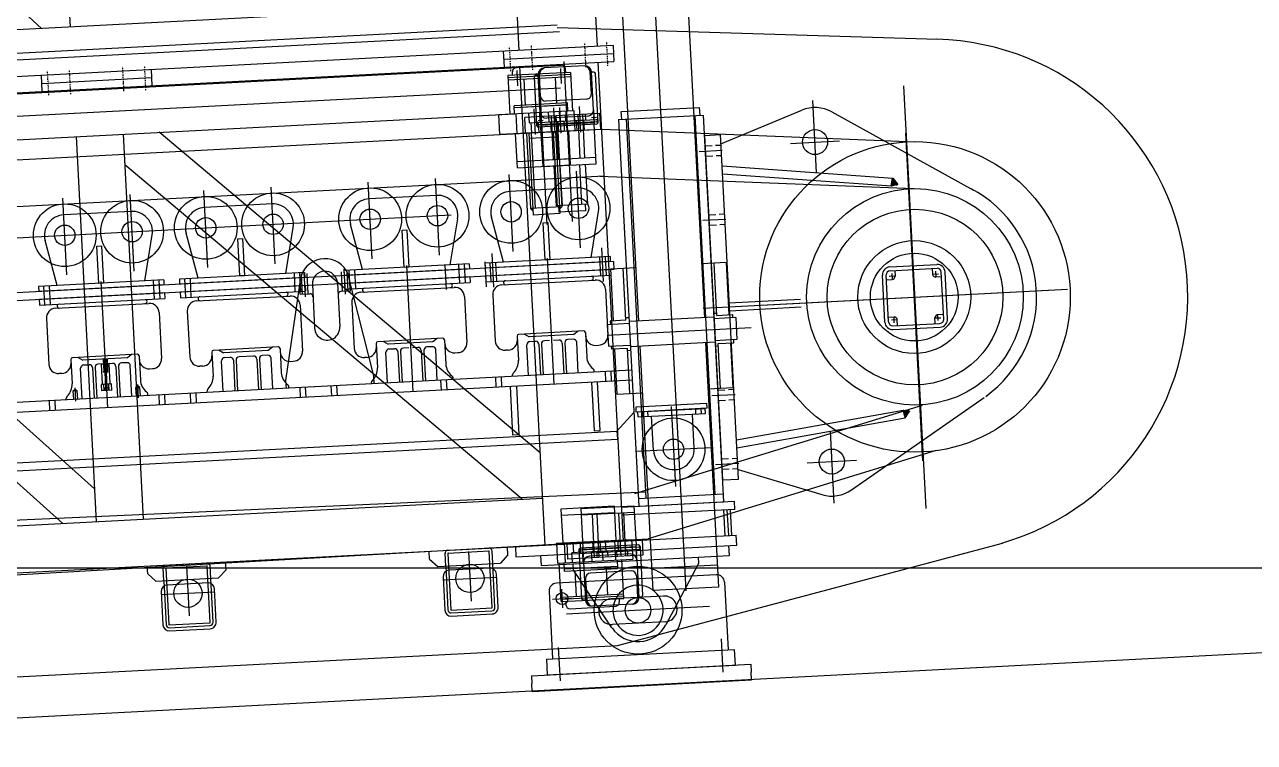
# Model space of a CAD drawing. Extents: x -114252 to 133381, y -28335 to 130380.
# Drawn here: x 39092 to 43013, y 8443 to 10732 of the extents above; entities that cross this region are included whole.
import ezdxf

# ---------------------------------------------------------------- set-up
doc = ezdxf.new("R2010")
doc.units = 0
doc.header["$LTSCALE"] = 3.5
doc.header["$MEASUREMENT"] = 0
doc.linetypes.add('DASHDOTX2', pattern=[2, 1, -0.5, 0, -0.5])
doc.linetypes.add('HIDDEN', pattern=[0.375, 0.25, -0.125])
doc.layers.get('0').update_dxf_attribs({"linetype": 'CONTINUOUS'})
for name, color, linetype in [('_REFERENCE', 253, 'CONTINUOUS'), ('piplayeq', 200, 'CONTINUOUS'), ('Seating-1', 42, 'CONTINUOUS')]:
    doc.layers.add(name, color=color, linetype=linetype)

# ---------------------------------------------------------------- blocks, each defined once
blk = doc.blocks.new('tensioner_profile')
h = blk.add_hatch()
h.set_pattern_fill('ANSI31', color=256, angle=90, style=0)
h.set_pattern_definition([(315, (46008.77152, 97792.84885), (0.08838834765, 0.08838834765), [])])
h.paths.add_polyline_path([(3228.2, -1056.6), (3212.9, -1034.8), (3212.8, -1034.8), (3207.1, -1059.1), (3207.3, -1059.2, -0.014497)])
for points in [[(2054.8, -1071.3), (2062.3, -1071.3), (2062.3, -1078.8)], [(2154.8, -1071.3), (2147.3, -1071.3), (2147.3, -1078.8)]]:
    blk.add_hatch(color=256).paths.add_polyline_path(points)
h = blk.add_hatch()
h.set_pattern_fill('ANSI31', color=256, angle=90, style=0)
h.set_pattern_definition([(45, (46008.77152, -100627.92572), (0.08838834765, -0.08838834765), [])])
h.paths.add_polyline_path([(3228.2, -1778.5), (3212.9, -1800.3), (3212.8, -1800.3), (3207.1, -1776), (3207.3, -1775.9, 0.014497)])
for p, q in [((2295, -566), (2295, 3972.8)), ((2045, -566), (2045, 3673.8)), ((620, -416), (620, 3498.4)), ((2485, 1823.7), (2485, -2314.6)), ((527.5, -416.4), (-630, 773.9)), ((2380, 151.9), (2380, -1448.1)), ((2590, 151.9), (2590, -1448.1)), ((-2045, -416), (2045, -416)), ((2170, -499.4), (3379.3, -600.5)), ((-2036.4, -512.2), (2177.1, -512.2)), ((-2036.4, -620.6), (2177.1, -620.6)), ((2045, -2146), (2045, -616.8)), ((2251.6, -626.2), (2121.6, -626.2)), ((2295, -2146), (2295, -616.8)), ((2004.8, -644.6), (2004.8, -768)), ((2204.8, -644.6), (2004.8, -644.6)), ((2204.8, -651.6), (2004.8, -651.6)), ((2204.8, -658.7), (2004.8, -658.7)), ((2019.8, -644.6), (2019.8, -633.3)), ((2034.8, -678.5), (2034.8, -630.2)), ((2054.8, -658.7), (2054.8, -741.3)), ((2089.1, -808.8), (2089.1, -652.6)), ((2101.6, -647.6), (2094.1, -647.6)), ((2101.6, -768.1), (2101.6, -646.2)), ((2105.6, -716.5), (2105.6, -646.2)), ((2154.8, -658.7), (2154.8, -741.3)), ((2174.8, -678.5), (2174.8, -630.2)), ((2189.8, -644.6), (2189.8, -633.3)), ((2204.8, -644.6), (2204.8, -768)), ((2267.6, -716.5), (2267.6, -646.2)), ((2271.6, -768.1), (2271.6, -646.2)), ((2279.1, -647.6), (2271.6, -647.6)), ((2284.1, -808.8), (2284.1, -652.6)), ((2019.8, -768), (2019.8, -741.3)), ((2189.8, -741.3), (2019.8, -741.3)), ((2104.8, -1124.9), (2104.8, -719.1)), ((2251.6, -732.5), (2121.6, -732.5)), ((2189.8, -768), (2189.8, -741.3)), ((3264, -2092.4), (3264, -742.7)), ((-2045, -766.8), (2020, -766.8)), ((-512.9, -766.8), (620, -1890.9)), ((620, -766.8), (620, -1996.6)), ((770, -766.8), (770, -1996)), ((2045, -1851.4), (885, -766.8)), ((1969.8, -831.1), (1969.8, -768)), ((2209.8, -768), (1969.8, -768)), ((2189.8, -747.8), (2019.8, -747.8)), ((2189.8, -748.2), (2019.8, -748.2)), ((2024.8, -831.1), (2024.8, -768)), ((2291.6, -780.8), (2051.6, -780.8)), ((2051.6, -831.2), (2051.6, -780.8)), ((2064.4, -768), (2064.4, -798)), ((2081.8, -754.9), (2081.8, -836.8)), ((2099.3, -768), (2099.3, -798)), ((2101.7, -768.1), (2101.7, -813.8)), ((2127.4, -768), (2127.4, -798)), ((2136.6, -919), (2136.6, -780.8)), ((2144.8, -754.9), (2144.8, -836.8)), ((2146.2, -780.8), (2146.2, -798.1)), ((2151.6, -919), (2151.6, -780.8)), ((2162.3, -768), (2162.3, -798)), ((2181.1, -780.8), (2181.1, -798.1)), ((2184.8, -831.1), (2184.8, -768)), ((2209.2, -780.8), (2209.2, -798.1)), ((2209.8, -831.1), (2209.8, -768)), ((2221.6, -919), (2221.6, -780.8)), ((2236.6, -919), (2236.6, -780.8)), ((2244.1, -780.8), (2244.1, -798.1)), ((2271.5, -768.1), (2271.5, -813.8)), ((2291.6, -831.2), (2291.6, -780.8)), ((2360, -802.5), (2360, -777.5)), ((2360, -777.5), (2610, -777.5)), ((2610, -802.5), (2610, -777.5)), ((2064.4, -798), (2099.3, -798)), ((2070.2, -798), (2070.2, -831.1)), ((2093.4, -798), (2093.4, -831.1)), ((2279.1, -799.7), (2094.1, -799.7)), ((2279.1, -806.7), (2094.1, -806.7)), ((2279.1, -813.8), (2094.1, -813.8)), ((2101.6, -939.6), (2101.6, -813.8)), ((2271.5, -808.8), (2101.7, -808.8)), ((2251.6, -786.6), (2121.6, -786.6)), ((2127.4, -798), (2162.3, -798)), ((2133.2, -798), (2133.2, -831.1)), ((2146.2, -798.1), (2181.1, -798.1)), ((2152, -798.1), (2152, -831.2)), ((2156.4, -798), (2156.4, -831.1)), ((2175.2, -798.1), (2175.2, -831.2)), ((2209.2, -798.1), (2244.1, -798.1)), ((2215, -798.1), (2215, -831.2)), ((2238.2, -798.1), (2238.2, -831.2)), ((2271.6, -939.6), (2271.6, -813.8)), ((2350, -802.5), (2350, -2037.5)), ((2350, -802.5), (2620, -802.5)), ((2375, -2012.5), (2375, -802.5)), ((2595, -2012.5), (2595, -802.5)), ((2620, -802.5), (2620, -2037.5)), ((2671.8, -897.5), (2934.9, -803.8)), ((3029.9, -814), (3467.8, -1086.4)), ((-2245.1, -831), (2294.6, -830.8)), ((2209.8, -831.1), (1969.8, -831.1)), ((2019.8, -939.5), (2019.8, -831.1)), ((2291.6, -831.2), (2051.6, -831.2)), ((2054.8, -831.1), (2054.8, -1071.3)), ((2062.3, -831.1), (2062.3, -1092.6)), ((2147.3, -848), (2062.3, -848)), ((2069.8, -831.1), (2069.8, -1071.3)), ((2139.8, -831.1), (2139.8, -1071.3)), ((2147.3, -831.1), (2147.3, -1092.6)), ((2154.8, -831.1), (2154.8, -1071.3)), ((2189.8, -939.5), (2189.8, -831.1)), ((2294.6, -830.8), (3292.1, -922.9)), ((-620, -871.8), (512.9, -1996)), ((1980, -1996), (770, -864.6)), ((2621.8, -867.5), (2671.8, -867.5)), ((2621.8, -1967.5), (2621.8, -867.5)), ((2671.8, -1967.5), (2671.8, -867.5)), ((2019.8, -919), (2189.8, -919)), ((2019.8, -939.5), (2189.8, -939.5)), ((2101.6, -919), (2271.6, -919)), ((2101.6, -939.6), (2271.6, -939.6)), ((2136.6, -939.6), (2136.6, -1066.8)), ((2155.6, -939.6), (2155.6, -1066.8)), ((2217.6, -939.6), (2217.6, -1066.8)), ((2236.6, -939.6), (2236.6, -1066.8)), ((782.5, -1205.1), (782.5, -960)), ((1232.5, -1205.1), (1232.5, -960)), ((1757.5, -1205.1), (1757.5, -960)), ((2207.5, -1205.1), (2207.5, -960)), ((2280.8, -979.7), (3278.3, -1071.8)), ((2671.8, -967.5), (3212.9, -1034.8)), ((2294.6, -980.4), (-2245.1, -980.6)), ((782.5, -1013.8), (567.5, -1013.8)), ((1232.5, -1013.8), (1017.5, -1013.8)), ((1757.5, -1013.8), (1542.5, -1013.8)), ((2207.5, -1013.8), (1992.5, -1013.8)), ((2671.8, -993.2), (3207.1, -1059.1)), ((3207.1, -1059.1), (3212.8, -1034.8)), ((3212.9, -1034.8), (3228.2, -1056.6)), ((535, -1237.8), (503.9, -1092.4)), ((815, -1237.8), (846.1, -1092.4)), ((985, -1237.8), (953.9, -1092.4)), ((1265, -1237.8), (1296.1, -1092.4)), ((1510, -1237.8), (1478.9, -1092.4)), ((1790, -1237.8), (1821.1, -1092.4)), ((1960, -1237.8), (1928.9, -1092.4)), ((2154.8, -1071.3), (2054.8, -1071.3)), ((2054.8, -1071.3), (2062.3, -1078.8)), ((2147.3, -1092.6), (2062.3, -1092.6)), ((2236.6, -1066.8), (2136.6, -1066.8)), ((2144.1, -1066.8), (2144.1, -1088.1)), ((2229.1, -1088.1), (2144.1, -1088.1)), ((2154.8, -1071.3), (2147.3, -1078.8)), ((2229.1, -1066.8), (2229.1, -1088.1)), ((2240, -1237.8), (2271.1, -1092.4)), ((1925, -1315.7), (1925, -1208.5)), ((2275, -1315.7), (2275, -1208.5)), ((2310, -1253.8), (-2310, -1253.8)), ((491, -1237.8), (491, -1297.3)), ((509, -1237.8), (509, -1297.3)), ((841, -1237.8), (841, -1297.3)), ((859, -1237.8), (859, -1297.3)), ((941, -1237.8), (941, -1297.3)), ((959, -1237.8), (959, -1297.3)), ((1247.5, -1578.1), (1312.9, -1247.8)), ((1291, -1237.8), (1291, -1297.3)), ((1309, -1237.8), (1309, -1297.3)), ((1314.5, -1306), (1314.5, -1241.1)), ((1323.5, -1314.9), (1323.5, -1236.6)), ((1332.5, -1306), (1332.5, -1241.1)), ((1442.5, -1304.2), (1442.5, -1241.1)), ((1451.5, -1313.1), (1451.5, -1233.9)), ((1460.5, -1304.2), (1460.5, -1241.1)), ((1527.5, -1578.1), (1462.1, -1247.8)), ((1466, -1237.8), (1466, -1297.3)), ((1484, -1237.8), (1484, -1297.3)), ((1773.5, -1314.9), (1773.5, -1236.6)), ((1816, -1237.8), (1816, -1297.3)), ((1834, -1237.8), (1834, -1297.3)), ((1901.5, -1313.1), (1901.5, -1233.9)), ((1916, -1237.8), (1916, -1297.3)), ((1934, -1237.8), (1934, -1297.3)), ((2266, -1237.8), (2266, -1297.3)), ((2284, -1237.8), (2284, -1297.3)), ((2310, -1253.8), (2310, -1279.2)), ((2310, -1279.2), (-2310, -1279.2)), ((475, -1278.3), (475, -1297.3)), ((475, -1278.3), (875, -1278.3)), ((875, -1278.3), (875, -1297.3)), ((925, -1278.3), (925, -1297.3)), ((925, -1278.3), (1325, -1278.3)), ((1307.5, -1306), (1307.5, -1279.2)), ((1325, -1278.3), (1325, -1297.3)), ((1347.5, -1276.7), (1347.5, -1416.7)), ((1427.5, -1276.7), (1427.5, -1416.7)), ((1450, -1278.3), (1450, -1297.3)), ((1450, -1278.3), (1850, -1278.3)), ((1467.5, -1304.2), (1467.5, -1279.2)), ((1850, -1278.3), (1850, -1297.3)), ((1900, -1278.3), (1900, -1297.3)), ((1900, -1278.3), (2300, -1278.3)), ((2300, -1276.6), (2380, -1276.6)), ((2300, -1443.1), (2300, -1276.6)), ((2340, -1443.1), (2340, -1276.6)), ((2670, -1276.6), (2590, -1276.6)), ((2630, -1443.1), (2630, -1276.6)), ((2670, -1443.1), (2670, -1276.6)), ((475, -1297.3), (875, -1297.3)), ((526, -1310), (824, -1310)), ((925, -1297.3), (1325, -1297.3)), ((976, -1310), (1274, -1310)), ((1307.5, -1306), (1337.5, -1306)), ((1467.5, -1304.2), (1437.5, -1304.2)), ((1450, -1297.3), (1850, -1297.3)), ((1501, -1310), (1799, -1310)), ((1900, -1297.3), (2300, -1297.3)), ((1951, -1310), (2249, -1310)), ((3189, -1317.5), (3339, -1317.5)), ((3189, -1329.5), (3339, -1329.5)), ((3204, -1329.5), (3204, -1347.5)), ((3324, -1329.5), (3324, -1347.5)), ((495, -1341), (495, -1487.3)), ((855, -1341), (855, -1487.3)), ((945, -1341), (945, -1487.3)), ((1305, -1341), (1305, -1487.3)), ((1470, -1341), (1470, -1487.3)), ((1830, -1341), (1830, -1487.3)), ((1920, -1341), (1920, -1487.3)), ((2280, -1341), (2280, -1487.3)), ((3164, -1492.5), (3164, -1342.5)), ((3176, -1492.5), (3176, -1342.5)), ((3176, -1357.5), (3194, -1357.5)), ((3202.6, -1347.5), (3185.5, -1347.5)), ((3194, -1339), (3194, -1356.1)), ((3325.5, -1347.5), (3342.6, -1347.5)), ((3334, -1339), (3334, -1356.1)), ((3352, -1357.5), (3334, -1357.5)), ((3352, -1492.5), (3352, -1342.5)), ((3364, -1492.5), (3364, -1342.5)), ((2671.8, -1405), (2899.5, -1405)), ((2340, -1443.1), (2290, -1443.1)), ((2290, -1443.1), (2290, -1453.1)), ((2350, -1435.6), (2340, -1435.6)), ((2620, -1448.1), (2350, -1448.1)), ((2620, -1435.6), (2630, -1435.6)), ((2630, -1443.1), (2680, -1443.1)), ((2671.8, -1430), (2899.5, -1430)), ((2680, -1443.1), (2680, -1453.1)), ((2794.7, -1417.5), (3731.1, -1417.5)), ((566, -1475.2), (566, -1552.9)), ((779, -1470.2), (571, -1470.2)), ((589.5, -1470.2), (603.7, -1479.8)), ((746.3, -1479.8), (603.7, -1479.8)), ((668.6, -1479.8), (668.6, -1519.5)), ((669.6, -1479.8), (669.6, -1520.5)), ((680.3, -1479.8), (680.3, -1520.5)), ((681.3, -1479.8), (681.3, -1519.5)), ((760.5, -1470.2), (746.3, -1479.8)), ((784, -1475.2), (784, -1552.9)), ((1016, -1475.2), (1016, -1552.9)), ((1229, -1470.2), (1021, -1470.2)), ((1039.5, -1470.2), (1053.7, -1479.8)), ((1196.3, -1479.8), (1053.7, -1479.8)), ((1210.5, -1470.2), (1196.3, -1479.8)), ((1234, -1475.2), (1234, -1552.9)), ((1541, -1475.2), (1541, -1552.9)), ((1754, -1470.2), (1546, -1470.2)), ((1564.5, -1470.2), (1578.7, -1479.8)), ((1721.3, -1479.8), (1578.7, -1479.8)), ((1735.5, -1470.2), (1721.3, -1479.8)), ((1759, -1475.2), (1759, -1552.9)), ((1991, -1475.2), (1991, -1552.9)), ((2204, -1470.2), (1996, -1470.2)), ((2014.5, -1470.2), (2028.7, -1479.8)), ((2171.3, -1479.8), (2028.7, -1479.8)), ((2185.5, -1470.2), (2171.3, -1479.8)), ((2209, -1475.2), (2209, -1552.9)), ((2737.3, -1488.1), (2277.7, -1488.1)), ((2280, -1453.1), (2280, -1523.1)), ((2280, -1453.1), (2350, -1453.1)), ((2690, -1453.1), (2620, -1453.1)), ((2690, -1453.1), (2690, -1523.1)), ((3176, -1477.5), (3194, -1477.5)), ((3202.6, -1487.5), (3185.5, -1487.5)), ((3194, -1496.1), (3194, -1479)), ((3204, -1505.5), (3204, -1487.5)), ((3324, -1505.5), (3324, -1487.5)), ((3325.5, -1487.5), (3342.6, -1487.5)), ((3352, -1477.5), (3334, -1477.5)), ((3334, -1496.1), (3334, -1479)), ((535, -1518.3), (526, -1518.3)), ((595.6, -1603.1), (595.6, -1505.1)), ((605.6, -1495.1), (623.4, -1495.1)), ((633.4, -1505.1), (633.4, -1603.1)), ((641.9, -1505.1), (641.9, -1603.1)), ((698.1, -1495.1), (651.9, -1495.1)), ((664.5, -1495.1), (662.5, -1497.1)), ((662.5, -1558.1), (662.5, -1497.1)), ((687.5, -1497.1), (662.5, -1497.1)), ((681.5, -1519.1), (668.5, -1519.1)), ((668.5, -1522.1), (668.5, -1519.1)), ((681.5, -1522.1), (668.5, -1522.1)), ((669.6, -1520.5), (668.6, -1519.5)), ((681.3, -1519.5), (668.6, -1519.5)), ((680.3, -1520.5), (669.6, -1520.5)), ((670.1, -1495.1), (670.1, -1519.1)), ((673, -1572.1), (673, -1522.1)), ((675, -1577.3), (675, -1490.1)), ((677, -1572.1), (677, -1522.1)), ((679.8, -1495.1), (679.8, -1519.1)), ((681.3, -1519.5), (680.3, -1520.5)), ((681.5, -1522.1), (681.5, -1519.1)), ((687.5, -1497.1), (685.5, -1495.1)), ((687.5, -1558.1), (687.5, -1497.1)), ((708.1, -1505.1), (708.1, -1603.1)), ((716.6, -1505.1), (716.6, -1603.1)), ((744.4, -1495.1), (726.6, -1495.1)), ((754.4, -1603.1), (754.4, -1505.1)), ((815, -1518.3), (824, -1518.3)), ((985, -1518.3), (976, -1518.3)), ((1045.6, -1603.1), (1045.6, -1505.1)), ((1055.6, -1495.1), (1073.4, -1495.1)), ((1083.4, -1505.1), (1083.4, -1603.1)), ((1091.9, -1505.1), (1091.9, -1603.1)), ((1148.1, -1495.1), (1101.9, -1495.1)), ((1158.1, -1505.1), (1158.1, -1603.1)), ((1166.6, -1505.1), (1166.6, -1603.1)), ((1194.4, -1495.1), (1176.6, -1495.1)), ((1204.4, -1603.1), (1204.4, -1505.1)), ((1265, -1518.3), (1274, -1518.3)), ((1510, -1518.3), (1501, -1518.3)), ((1570.6, -1603.1), (1570.6, -1505.1)), ((1580.6, -1495.1), (1598.4, -1495.1)), ((1608.4, -1505.1), (1608.4, -1603.1)), ((1616.9, -1505.1), (1616.9, -1603.1)), ((1643.6, -1495.1), (1626.9, -1495.1)), ((1673.1, -1495.1), (1656.3, -1495.1)), ((1683.1, -1505.1), (1683.1, -1603.1)), ((1691.6, -1505.1), (1691.6, -1603.1)), ((1719.4, -1495.1), (1701.6, -1495.1)), ((1729.4, -1603.1), (1729.4, -1505.1)), ((1790, -1518.3), (1799, -1518.3)), ((1960, -1518.3), (1951, -1518.3)), ((2020.6, -1603.1), (2020.6, -1505.1)), ((2030.6, -1495.1), (2048.4, -1495.1)), ((2058.4, -1505.1), (2058.4, -1603.1)), ((2066.9, -1505.1), (2066.9, -1603.1)), ((2093.6, -1495.1), (2076.9, -1495.1)), ((2123.1, -1495.1), (2106.3, -1495.1)), ((2133.1, -1505.1), (2133.1, -1603.1)), ((2141.6, -1505.1), (2141.6, -1603.1)), ((2169.4, -1495.1), (2151.6, -1495.1)), ((2179.4, -1603.1), (2179.4, -1505.1)), ((2240, -1518.3), (2249, -1518.3)), ((2280, -1523.1), (2350, -1523.1)), ((2290, -1533.1), (2290, -1523.1)), ((2620, -1528.1), (2350, -1528.1)), ((2380, -1528.1), (2380, -2308.1)), ((2590, -1528.1), (2590, -2308.1)), ((2690, -1523.1), (2620, -1523.1)), ((2680, -1533.1), (2680, -1523.1)), ((3189, -1505.5), (3339, -1505.5)), ((3189, -1517.5), (3339, -1517.5)), ((574.9, -1609.2), (574.9, -1566.8)), ((691, -1560.1), (659, -1560.1)), ((659, -1580.1), (659, -1560.1)), ((667, -1580.1), (667, -1560.1)), ((683, -1580.1), (683, -1560.1)), ((691, -1580.1), (691, -1560.1)), ((775.1, -1609.2), (775.1, -1566.8)), ((2340, -1533.1), (2290, -1533.1)), ((2300, -1676.6), (2300, -1533.1)), ((2340, -1676.6), (2340, -1533.1)), ((2350, -1540.6), (2340, -1540.6)), ((2620, -1540.6), (2630, -1540.6)), ((2630, -1533.1), (2680, -1533.1)), ((2630, -1676.6), (2630, -1533.1)), ((2670, -1676.6), (2670, -1533.1)), ((2350, -1603.1), (-2350, -1603.1)), ((544.8, -1603.1), (544.8, -1598)), ((568.5, -1576.1), (574.9, -1571)), ((581.2, -1576.1), (568.5, -1576.1)), ((568.5, -1603.1), (568.5, -1576.1)), ((574.9, -1571), (581.2, -1576.1)), ((581.2, -1603.1), (581.2, -1576.1)), ((691, -1580.1), (659, -1580.1)), ((669.8, -1572.1), (668.6, -1580.1)), ((670.6, -1572.1), (669.5, -1580.1)), ((680.2, -1572.1), (669.8, -1572.1)), ((679.4, -1572.1), (680.5, -1580.1)), ((680.2, -1572.1), (681.3, -1580.1)), ((775.1, -1571), (768.8, -1576.1)), ((768.8, -1576.1), (781.5, -1576.1)), ((768.8, -1603.1), (768.8, -1576.1)), ((781.5, -1576.1), (775.1, -1571)), ((781.5, -1603.1), (781.5, -1576.1)), ((805.2, -1603.1), (805.2, -1598)), ((994.8, -1603.1), (994.8, -1598)), ((1247.5, -1603.1), (1247.5, -1578.1)), ((1255.2, -1603.1), (1255.2, -1598)), ((1519.8, -1603.1), (1519.8, -1598)), ((1527.5, -1603.1), (1527.5, -1578.1)), ((1780.2, -1603.1), (1780.2, -1598)), ((1969.8, -1603.1), (1969.8, -1598)), ((2230.2, -1603.1), (2230.2, -1598)), ((2350, -1634.8), (-2350, -1634.8)), ((2300, -1676.6), (2380, -1676.6)), ((2670, -1676.6), (2590, -1676.6)), ((2350, -1738.1), (2292.9, -1795.2)), ((3269.3, -1763.9), (2337.9, -1997.3)), ((2376.2, -1737.1), (2376.2, -1753.1)), ((2393.7, -1737.1), (2393.7, -1753.1)), ((2546.2, -1737.1), (2546.2, -1753.1)), ((2563.7, -1737.1), (2563.7, -1753.1)), ((3029.9, -2021), (3467.8, -1748.7)), ((-2292.9, -1795.2), (2292.9, -1795.2)), ((2292.9, -1795.2), (2292.9, -1820.6)), ((2671.8, -1841.9), (3207.1, -1776)), ((2671.8, -1867.5), (3212.9, -1800.3)), ((3207.1, -1775.9), (3212.8, -1800.3)), ((3212.9, -1800.3), (3228.2, -1778.5)), ((-2292.9, -1820.6), (2292.9, -1820.6)), ((3305.7, -1909.8), (2374.4, -2143.2)), ((-2594.4, -1954.3), (2375.5, -1992.8)), ((2671.8, -1937.5), (2934.9, -2031.3)), ((-2045, -1996), (2045, -1996)), ((2621.8, -1967.5), (2671.8, -1967.5)), ((2271.5, -2033.5), (2101.5, -2033.5)), ((2101.5, -2033.5), (2101.5, -2141.9)), ((2164.5, -2035.2), (2164.5, -2160.9)), ((2164.5, -2035.2), (2334.5, -2035.2)), ((2271.5, -2033.5), (2271.5, -2141.9)), ((2655, -2038.3), (2295, -2038.3)), ((2334.5, -2035.2), (2334.5, -2160.9)), ((2350, -2012.5), (2620, -2012.5)), ((2350, -2037.5), (2620, -2037.5)), ((2655, -2063.7), (2655, -2038.3)), ((2271.5, -2054.1), (2101.5, -2054.1)), ((2164.5, -2055.8), (2334.5, -2055.8)), ((2199.5, -2055.8), (2199.5, -2194)), ((2214.5, -2055.8), (2214.5, -2194)), ((2284.5, -2055.8), (2284.5, -2194)), ((2655, -2063.7), (2295, -2063.7)), ((2299.5, -2055.8), (2299.5, -2194)), ((2620, -2047.5), (2620, -2047.5)), ((2630, -2063.7), (2630, -2146)), ((2640, -2063.7), (2640, -2146)), ((-2615.6, -2146), (2655, -2146)), ((-2170, -2163.2), (2374.4, -2143.2)), ((775, -2171), (775, -2146)), ((900, -2153.4), (900, -2311.6)), ((1025, -2171), (1025, -2146)), ((1675, -2171), (1675, -2146)), ((1800, -2153.4), (1800, -2311.6)), ((1925, -2171), (1925, -2146)), ((2081.5, -2141.9), (2081.5, -2205)), ((2081.5, -2141.9), (2321.5, -2141.9)), ((2106.5, -2141.9), (2106.5, -2205)), ((2354.5, -2143.6), (2114.5, -2143.6)), ((2114.5, -2143.6), (2114.5, -2194)), ((2134.9, -2175), (2134.9, -2141.9)), ((2158, -2175), (2158, -2141.9)), ((2197.9, -2175), (2197.9, -2141.9)), ((2215, -2176.7), (2215, -2143.6)), ((2221, -2175), (2221, -2141.9)), ((2238.1, -2176.7), (2238.1, -2143.6)), ((2266.5, -2141.9), (2266.5, -2205)), ((2278, -2176.7), (2278, -2143.6)), ((2301.1, -2176.7), (2301.1, -2143.6)), ((2321.5, -2141.9), (2321.5, -2205)), ((2354.5, -2143.6), (2354.5, -2194)), ((775, -2171), (800, -2196)), ((1025, -2171), (1000, -2196)), ((1675, -2171), (1700, -2196)), ((1925, -2171), (1900, -2196)), ((2030, -2209.7), (2030, -2177.8)), ((2354.5, -2194), (2114.5, -2194)), ((2163.9, -2175), (2129, -2175)), ((2129, -2205), (2129, -2175)), ((2152, -2165.9), (2152, -2322.1)), ((2342, -2160.9), (2157, -2160.9)), ((2342, -2168), (2157, -2168)), ((2342, -2175.1), (2157, -2175.1)), ((2163.9, -2205), (2163.9, -2175)), ((2164.6, -2206.7), (2164.6, -2160.9)), ((2334.5, -2166), (2164.6, -2166)), ((2314.5, -2188.2), (2184.5, -2188.2)), ((2226.9, -2175), (2192, -2175)), ((2192, -2205), (2192, -2175)), ((2209.1, -2176.7), (2244, -2176.7)), ((2209.1, -2194), (2209.1, -2176.7)), ((2226.9, -2205), (2226.9, -2175)), ((2244, -2194), (2244, -2176.7)), ((2272.1, -2176.7), (2307, -2176.7)), ((2272.1, -2194), (2272.1, -2176.7)), ((2307, -2194), (2307, -2176.7)), ((2334.5, -2206.7), (2334.5, -2160.9)), ((2347, -2165.9), (2347, -2322.1)), ((2630, -2209.7), (2630, -2177.8)), ((800, -2196), (1000, -2196)), ((815, -2229.8), (815, -2336)), ((965, -2209.8), (835, -2209.8)), ((985, -2336), (985, -2229.8)), ((1700, -2196), (1900, -2196)), ((1715, -2229.8), (1715, -2336)), ((1865, -2209.8), (1735, -2209.8)), ((1885, -2336), (1885, -2229.8)), ((2030, -2209.7), (2630, -2209.7)), ((2081.5, -2205), (2321.5, -2205)), ((2086.5, -2328.5), (2086.5, -2205)), ((2101.5, -2205), (2101.5, -2231.8)), ((2101.5, -2224.8), (2271.5, -2224.8)), ((2101.5, -2231.8), (2271.5, -2231.8)), ((2130, -2209.7), (2130, -2229.7)), ((2130, -2229.7), (2153.4, -2268.8)), ((2136.5, -2314.3), (2136.5, -2231.8)), ((2164.5, -2206.7), (2164.5, -2328.5)), ((2236.5, -2314.3), (2236.5, -2231.8)), ((2258.8, -2477), (3501.6, -2215.8)), ((2271.5, -2205), (2271.5, -2231.8)), ((2286.5, -2328.5), (2286.5, -2205)), ((2334.5, -2206.7), (2334.5, -2328.5)), ((2530, -2229.7), (2506.6, -2268.8)), ((2530, -2209.7), (2530, -2229.7)), ((814, -2239.4), (986, -2239.4)), ((1714, -2239.4), (1886, -2239.4)), ((2585, -2268.8), (2075, -2268.8)), ((2168.5, -2258.3), (2168.5, -2328.5)), ((2314.5, -2242.3), (2184.5, -2242.3)), ((2330.5, -2258.3), (2330.5, -2328.5)), ((2590, -2238.1), (2380, -2238.1)), ((2050, -2293.8), (2050, -2509.6)), ((2590, -2308.1), (2380, -2308.1)), ((2610, -2293.8), (2610, -2509.6)), ((2086.5, -2314.3), (2286.5, -2314.3)), ((2286.5, -2321.4), (2086.5, -2321.4)), ((2086.5, -2328.5), (2286.5, -2328.5)), ((2101.5, -2328.5), (2101.5, -2339.7)), ((2114.2, -2352.4), (2258.8, -2352.4)), ((2164.5, -2327.1), (2157, -2327.1)), ((2314.5, -2348.5), (2184.5, -2348.5)), ((2414, -2327.8), (2246, -2327.8)), ((2271.5, -2328.5), (2271.5, -2339.7)), ((2342, -2327.1), (2334.5, -2327.1)), ((835, -2356), (965, -2356)), ((1735, -2356), (1865, -2356)), ((2414, -2409.8), (2246, -2409.8)), ((-2138, -2477), (2258.8, -2477)), ((2030, -2509.6), (2030, -2559.6)), ((2030, -2509.6), (2630, -2509.6)), ((2630, -2509.6), (2630, -2559.6)), ((2030, -2559.6), (2630, -2559.6))]:
    blk.add_line(p, q)
at = {"ltscale": 0.5}
for p, q in [((-2170, -491), (2170, -491)), ((2186.6, -1120.3), (2186.6, -608.8)), ((-2170, -691.8), (2170, -691.8)), ((2163.6, -755), (2163.6, -836.9)), ((2226.6, -755), (2226.6, -836.9)), ((2093.7, -792.6), (2109.5, -792.6)), ((2101.6, -798.6), (2101.6, -786.6)), ((2279.5, -792.6), (2263.7, -792.6)), ((2271.6, -798.6), (2271.6, -786.6)), ((675, -1232.3), (675, -1635.5)), ((1650, -1232.3), (1650, -1635.5)), ((2100, -1232.3), (2100, -1635.5)), ((2164.5, -2176.1), (2164.5, -2188.2)), ((2334.5, -2176.1), (2334.5, -2188.2))]:
    blk.add_line(p, q, dxfattribs=at)
at = {"linetype": 'DASHDOTX2'}
for p, q in [((540, -630.4), (540, -552.3)), ((610, -630.4), (610, -552.3)), ((780, -630.4), (780, -552.3)), ((850, -630.4), (850, -552.3)), ((2015, -630.4), (2015, -552.3)), ((2085, -630.4), (2085, -552.3)), ((2255, -630.4), (2255, -552.3)), ((2325, -630.4), (2325, -552.3))]:
    blk.add_line(p, q, dxfattribs=at)
at = {"ltscale": 10}
for p, q in [((2971.8, -1004.6), (2971.8, -774.5)), ((3261.8, -1940.5), (3261.8, -894.6)), ((2600.9, -917.5), (2675, -917.5)), ((2893.4, -907.4), (3050.2, -907.4)), ((2600.9, -1137.5), (2675, -1137.5)), ((2587.8, -1417.5), (3750.7, -1417.5)), ((2600.9, -1697.5), (2675, -1697.5)), ((2971.8, -1830.5), (2971.8, -2060.6)), ((2600.9, -1917.5), (2675, -1917.5)), ((2893.4, -1927.6), (3050.2, -1927.6)), ((825, -2196), (825, -2155)), ((834, -2156), (834, -2196)), ((835, -2155), (965, -2155)), ((966, -2196), (966, -2156)), ((975, -2196), (975, -2156)), ((1725, -2196), (1725, -2155)), ((1734, -2156), (1734, -2196)), ((1735, -2155), (1865, -2155)), ((1866, -2196), (1866, -2156)), ((1875, -2196), (1875, -2156)), ((2244.2, -2420.2), (2153.4, -2268.8)), ((2506.6, -2268.8), (2415.8, -2420.2))]:
    blk.add_line(p, q, dxfattribs=at)
at = {"linetype": 'HIDDEN', "ltscale": 25}
for p, q in [((2621.8, -901), (2671.8, -901)), ((2621.8, -934), (2671.8, -934)), ((2621.8, -1121), (2671.8, -1121)), ((2621.8, -1154), (2671.8, -1154)), ((2621.8, -1681), (2671.8, -1681)), ((2621.8, -1714), (2671.8, -1714)), ((2621.8, -1901), (2671.8, -1901)), ((2621.8, -1934), (2671.8, -1934))]:
    blk.add_line(p, q, dxfattribs=at)
at = {"ltscale": 0.3}
for p, q in [((567.5, -1205.1), (567.5, -960)), ((1017.5, -1205.1), (1017.5, -960)), ((1542.5, -1205.1), (1542.5, -960)), ((1992.5, -1205.1), (1992.5, -960)), ((-1801.3, -1078.8), (1801.3, -1078.8)), ((2470, -1724.9), (2470, -1980.9)), ((2351.2, -1862.1), (2588.8, -1862.1))]:
    blk.add_line(p, q, dxfattribs=at)
at = {"linetype": 'Continuous'}
for p, q in [((875, -1237.8), (475, -1237.8)), ((475, -1237.8), (475, -1253.8)), ((875, -1253.8), (475, -1253.8)), ((875, -1237.8), (875, -1253.8)), ((1325, -1237.8), (925, -1237.8)), ((925, -1237.8), (925, -1253.8)), ((1325, -1253.8), (925, -1253.8)), ((1325, -1237.8), (1325, -1253.8)), ((1850, -1237.8), (1450, -1237.8)), ((1450, -1237.8), (1450, -1253.8)), ((1850, -1253.8), (1450, -1253.8)), ((1850, -1237.8), (1850, -1253.8)), ((2300, -1237.8), (1900, -1237.8)), ((1900, -1237.8), (1900, -1253.8)), ((2300, -1253.8), (1900, -1253.8)), ((2300, -1237.8), (2300, -1253.8)), ((2362.5, -1753.1), (2362.5, -1737.1)), ((2362.5, -1737.1), (2577.5, -1737.1)), ((2362.5, -1753.1), (2577.5, -1753.1)), ((2405.8, -1862.1), (2405.8, -1753.1)), ((2535.8, -1862.1), (2535.8, -1753.1)), ((2577.5, -1753.1), (2577.5, -1737.1))]:
    blk.add_line(p, q, dxfattribs=at)
at = {"ltscale": 3}
for p, q in [((673, -1479.8), (673, -1520.5)), ((677, -1479.8), (677, -1520.5)), ((491, -1634.8), (491, -1603.1)), ((509, -1634.8), (509, -1603.1)), ((841, -1634.8), (841, -1603.1)), ((859, -1634.8), (859, -1603.1)), ((941, -1634.8), (941, -1603.1)), ((959, -1634.8), (959, -1603.1)), ((1291, -1634.8), (1291, -1603.1)), ((1309, -1634.8), (1309, -1603.1)), ((1391, -1634.8), (1391, -1603.1)), ((1409, -1634.8), (1409, -1603.1)), ((1741, -1634.8), (1741, -1603.1)), ((1759, -1634.8), (1759, -1603.1)), ((1916, -1634.8), (1916, -1603.1)), ((1934, -1634.8), (1934, -1603.1)), ((2266, -1634.8), (2266, -1603.1)), ((2284, -1634.8), (2284, -1603.1)), ((2090, -2288.8), (2090, -2348.7)), ((2060, -2318.8), (2120, -2318.8)), ((2558.5, -2368.8), (2101.5, -2368.8)), ((2070, -2473.8), (2070, -2580.1)), ((2590, -2473.8), (2590, -2580.1))]:
    blk.add_line(p, q, dxfattribs=at)
at = {"ltscale": 15}
for p, q in [((2619.6, -2146), (2619.6, -2063.7)), ((835, -2146), (965, -2146)), ((1735, -2146), (1865, -2146))]:
    blk.add_line(p, q, dxfattribs=at)
for points in [[(2345, -566), (-2345, -566)], [(-2345, -566), (-2345, -616.8), (2345, -616.8)], [(520, -616.8), (520, -566)], [(870, -566), (870, -616.8)], [(1995, -616.8), (1995, -566)], [(2345, -566), (2345, -616.8)], [(520, -591.4), (870, -591.4)], [(1995, -591.4), (2345, -591.4)], [(1980, -1634.8), (1980, -1789.8), (1960.9, -1789.8), (1960.9, -1634.8)], [(2220, -1634.8), (2220, -1789.8), (2239.1, -1789.8), (2239.1, -1634.8)], [(1950, -2146), (1950, -2177.8), (2655, -2177.8), (2655, -2146)]]:
    blk.add_lwpolyline(points)
for points in [[(682.5, -1237.8), (667.5, -1237.8), (667.5, -1118.8), (682.5, -1118.8)], [(1132.5, -1237.8), (1117.5, -1237.8), (1117.5, -1118.8), (1132.5, -1118.8)], [(1657.5, -1237.8), (1642.5, -1237.8), (1642.5, -1118.8), (1657.5, -1118.8)], [(2107.5, -1237.8), (2092.5, -1237.8), (2092.5, -1118.8), (2107.5, -1118.8)], [(2357.5, -1721.1), (2582.5, -1721.1), (2582.5, -1737.1), (2357.5, -1737.1)]]:
    blk.add_lwpolyline(points, close=True)
for points in [[(825, -2196), (825, -2336, 0.414214), (835, -2346), (965, -2346, 0.414214), (975, -2336), (975, -2196)], [(834, -2196), (834, -2336, 0.414214), (835, -2337), (965, -2337, 0.414214), (966, -2336), (966, -2196)], [(1725, -2196), (1725, -2336, 0.414214), (1735, -2346), (1865, -2346, 0.414214), (1875, -2336), (1875, -2196)], [(1734, -2196), (1734, -2336, 0.414214), (1735, -2337), (1865, -2337, 0.414214), (1866, -2336), (1866, -2196)]]:
    blk.add_lwpolyline(points, format="xyb")
for centre, radius in [((2971.8, -907.4), 40), ((3264, -1417.1), 495.1), ((567.5, -1078.8), 100), ((782.5, -1078.8), 100), ((1017.5, -1078.8), 100), ((1232.5, -1078.8), 100), ((1542.5, -1078.8), 100), ((1757.5, -1078.8), 100), ((1992.5, -1078.8), 100), ((2207.5, -1078.8), 100), ((567.5, -1078.8), 32.5), ((782.5, -1078.8), 32.5), ((1017.5, -1078.8), 32.5), ((1232.5, -1078.8), 32.5), ((1542.5, -1078.8), 32.5), ((1757.5, -1078.8), 32.5), ((1992.5, -1078.8), 32.5), ((2207.5, -1078.8), 32.5), ((3264, -1417.1), 345.3), ((3264, -1417.5), 280), ((3261.8, -1417.5), 180), ((3261.8, -1417.5), 140), ((2470, -1862.1), 100), ((2470, -1862.1), 32.5), ((2971.8, -1927.6), 40), ((900, -2239.4), 45), ((1800, -2239.4), 45), ((2090, -2318.8), 19), ((2330, -2368.8), 41)]:
    blk.add_circle(centre, radius)
at = {"ltscale": 10}
blk.add_circle((2330, -2368.8), 140, dxfattribs=at)
for centre, radius, start, end in [((2032.5, -633.3), 12.7, 90, 180), ((2121.6, -646.2), 20, 90, 180), ((2130.9, -650.1), 25.6, 111.3561, 171.3243), ((2177.1, -633.3), 12.7, 0, 90), ((2242.3, -650.1), 25.6, 8.6757, 68.6439), ((2251.6, -646.2), 20, 0, 90), ((3314.2, -1417.5), 819.4, 283.0357, 85.6232), ((2094.1, -652.6), 5, 90, 180), ((2279.1, -652.6), 5, 0, 90), ((2121.6, -716.5), 16, 180, 270), ((2251.6, -716.5), 16, 270, 0), ((2121.6, -766.6), 20, 180, 270), ((2251.6, -766.6), 20, 270, 0), ((2094.1, -794.7), 5, 180, 270), ((2094.1, -801.7), 5, 180, 270), ((2094.1, -808.8), 5, 180, 270), ((2279.1, -794.7), 5, 270, 0), ((2279.1, -801.7), 5, 270, 0), ((2279.1, -808.8), 5, 270, 0), ((2971.8, -907.4), 110, 58.1212, 109.6068), ((567.5, -1078.8), 65, 90, 192.0586), ((782.5, -1078.8), 65, 347.9414, 90), ((1017.5, -1078.8), 65, 90, 192.0586), ((1232.5, -1078.8), 65, 347.9414, 90), ((1542.5, -1078.8), 65, 90, 192.0586), ((1757.5, -1078.8), 65, 347.9414, 90), ((1992.5, -1078.8), 65, 90, 192.0586), ((2207.5, -1078.8), 65, 347.9414, 90), ((3261.8, -1417.5), 390, 302.7309, 59.3655), ((1387.5, -1276.7), 80, 19.7658, 158.8354), ((1387.5, -1276.7), 40, 0, 180), ((526, -1341), 31, 90, 180), ((537.7, -1303.7), 6.35, 90, 270), ((812.3, -1303.7), 6.35, 270, 90), ((824, -1341), 31, 0, 90), ((976, -1341), 31, 90, 180), ((987.7, -1303.7), 6.35, 90, 270), ((1262.3, -1303.7), 6.35, 270, 90), ((1274, -1341), 31, 0, 90), ((1337.5, -1316), 10, 0, 90), ((1437.5, -1314.2), 10, 90, 180), ((1501, -1341), 31, 90, 180), ((1512.7, -1303.7), 6.35, 90, 270), ((1787.3, -1303.7), 6.35, 270, 90), ((1799, -1341), 31, 0, 90), ((1951, -1341), 31, 90, 180), ((1962.7, -1303.7), 6.35, 90, 270), ((2237.3, -1303.7), 6.35, 270, 90), ((2249, -1341), 31, 0, 90), ((3189, -1342.5), 25, 90, 180), ((3189, -1342.5), 13, 90, 180), ((3339, -1342.5), 25, 0, 90), ((3339, -1342.5), 13, 0, 90), ((3194, -1347.5), 10, 270, 0), ((3334, -1347.5), 10, 180, 270), ((1387.5, -1416.7), 40, 180, 0), ((526, -1487.3), 31, 180, 270), ((535, -1487.3), 31, 270, 0), ((571, -1475.2), 5, 90, 180), ((779, -1475.2), 5, 0, 90), ((815, -1487.3), 31, 180, 270), ((824, -1487.3), 31, 270, 0), ((976, -1487.3), 31, 180, 270), ((985, -1487.3), 31, 270, 0), ((1021, -1475.2), 5, 90, 180), ((1229, -1475.2), 5, 0, 90), ((1265, -1487.3), 31, 180, 270), ((1274, -1487.3), 31, 270, 0), ((1501, -1487.3), 31, 180, 270), ((1510, -1487.3), 31, 270, 0), ((1546, -1475.2), 5, 90, 180), ((1754, -1475.2), 5, 0, 90), ((1790, -1487.3), 31, 180, 270), ((1799, -1487.3), 31, 270, 0), ((1951, -1487.3), 31, 180, 270), ((1960, -1487.3), 31, 270, 0), ((1996, -1475.2), 5, 90, 180), ((2204, -1475.2), 5, 0, 90), ((2240, -1487.3), 31, 180, 270), ((2249, -1487.3), 31, 270, 0), ((3194, -1487.5), 10, 0, 90), ((3334, -1487.5), 10, 90, 180), ((605.6, -1505.1), 10, 90, 180), ((623.4, -1505.1), 10, 0, 90), ((651.9, -1505.1), 10, 90, 180), ((698.1, -1505.1), 10, 0, 90), ((726.6, -1505.1), 10, 90, 180), ((744.4, -1505.1), 10, 0, 90), ((1055.6, -1505.1), 10, 90, 180), ((1073.4, -1505.1), 10, 0, 90), ((1101.9, -1505.1), 10, 90, 180), ((1148.1, -1505.1), 10, 0, 90), ((1176.6, -1505.1), 10, 90, 180), ((1194.4, -1505.1), 10, 0, 90), ((1580.6, -1505.1), 10, 90, 180), ((1598.4, -1505.1), 10, 0, 90), ((1626.9, -1505.1), 10, 90, 180), ((1673.1, -1505.1), 10, 0, 90), ((1701.6, -1505.1), 10, 90, 180), ((1719.4, -1505.1), 10, 0, 90), ((2030.6, -1505.1), 10, 90, 180), ((2048.4, -1505.1), 10, 0, 90), ((2076.9, -1505.1), 10, 90, 180), ((2123.1, -1505.1), 10, 0, 90), ((2151.6, -1505.1), 10, 90, 180), ((2169.4, -1505.1), 10, 0, 90), ((3189, -1492.5), 25, 180, 270), ((3189, -1492.5), 13, 180, 270), ((3339, -1492.5), 25, 270, 0), ((3339, -1492.5), 13, 270, 0), ((514, -1552.5), 52, 311.2119, 359.5784), ((660.5, -1558.1), 2, 270, 0), ((689.5, -1558.1), 2, 180, 270), ((836, -1552.5), 52, 180.4216, 228.7881), ((964, -1552.5), 52, 311.2119, 359.5784), ((1286, -1552.5), 52, 180.4216, 228.7881), ((1489, -1552.5), 52, 311.2119, 359.5784), ((1811, -1552.5), 52, 180.4216, 228.7881), ((1939, -1552.5), 52, 311.2119, 359.5784), ((2261, -1552.5), 52, 180.4216, 228.7881), ((552.4, -1598), 7.62, 123.3662, 180), ((797.6, -1598), 7.62, 0, 56.6338), ((1002.4, -1598), 7.62, 123.3662, 180), ((1247.6, -1598), 7.62, 0, 56.6338), ((1527.4, -1598), 7.62, 123.3662, 180), ((1772.6, -1598), 7.62, 0, 56.6338), ((1977.4, -1598), 7.62, 123.3662, 180), ((2222.6, -1598), 7.62, 0, 56.6338), ((2470.8, -1862.1), 65, 180, 0), ((2971.8, -1927.6), 110, 250.3932, 301.8788), ((2157, -2165.9), 5, 90, 180), ((2157, -2173), 5, 90, 180), ((2157, -2180.1), 5, 90, 180), ((2184.5, -2208.2), 20, 90, 180), ((2314.5, -2208.2), 20, 0, 90), ((2342, -2165.9), 5, 0, 90), ((2342, -2173), 5, 0, 90), ((2342, -2180.1), 5, 0, 90), ((835, -2229.8), 20, 90, 180), ((965, -2229.8), 20, 0, 90), ((1735, -2229.8), 20, 90, 180), ((1865, -2229.8), 20, 0, 90), ((2075, -2293.8), 25, 90, 180), ((2184.5, -2258.3), 16, 90, 180), ((2314.5, -2258.3), 16, 0, 90), ((2585, -2293.8), 25, 0, 90), ((835, -2336), 20, 180, 270), ((965, -2336), 20, 270, 0), ((1735, -2336), 20, 180, 270), ((1865, -2336), 20, 270, 0), ((2114.2, -2339.7), 12.7, 180, 270), ((2157, -2322.1), 5, 180, 270), ((2184.5, -2328.5), 20, 180, 270), ((2193.9, -2324.6), 25.6, 188.6757, 248.6439), ((2246, -2368.8), 41, 90, 270), ((2330, -2368.8), 80, 149.1695, 210.8305), ((2258.8, -2339.7), 12.7, 270, 0), ((2305.2, -2324.6), 25.6, 291.3561, 351.3243), ((2314.5, -2328.5), 20, 270, 0), ((2342, -2322.1), 5, 270, 0), ((2330, -2368.8), 80, 329.1695, 30.8305), ((2414, -2368.8), 41, 270, 90)]:
    blk.add_arc(centre, radius, start, end)
at = {"ltscale": 15}
for centre, radius, start, end in [((835, -2156), 10, 90, 180), ((835, -2156), 1, 90, 180), ((965, -2156), 10, 0, 90), ((965, -2156), 1, 0, 90), ((1735, -2156), 10, 90, 180), ((1735, -2156), 1, 90, 180), ((1865, -2156), 10, 0, 90), ((1865, -2156), 1, 0, 90)]:
    blk.add_arc(centre, radius, start, end, dxfattribs=at)
at = {"ltscale": 10}
for radius, start, end in [(80, 30.8305, 149.1695), (100, 210.9472, 329.0528), (80, 210.8305, 329.1695)]:
    blk.add_arc((2330, -2368.8), radius, start, end, dxfattribs=at)
blk = doc.blocks.new('s2000_hull')
at = {"lineweight": 30}
blk.add_line((0, 9000), (120168, 9000), dxfattribs=at)
blk.add_lwpolyline([(0, 5500), (1500, 5500), (31500, 8124.7), (48200, 9000)], dxfattribs=at)

msp = doc.modelspace()

# ---------------------------------------------------------------- linework, layer by layer
at = {"layer": 'Seating-1'}
for p, q in [((40708.6, 8655.5), (41407.7, 8692.1)), ((41407.7, 8692.1), (41409, 8667.1)), ((41410.3, 8642.2), (41409, 8667.1)), ((40708.6, 8655.5), (40709.9, 8630.5)), ((40711.2, 8605.5), (40709.9, 8630.5)), ((40711.2, 8605.5), (41410.3, 8642.2))]:
    msp.add_line(p, q, dxfattribs=at)

# ---------------------------------------------------------------- block references
at = {"layer": '_REFERENCE'}
msp.add_blockref('s2000_hull', (0, 0), dxfattribs=at)
at = {"layer": 'piplayeq', "rotation": 3}
msp.add_blockref('tensioner_profile', (38597.4, 11107.9), dxfattribs=at)

doc.saveas('drawing.dxf')
